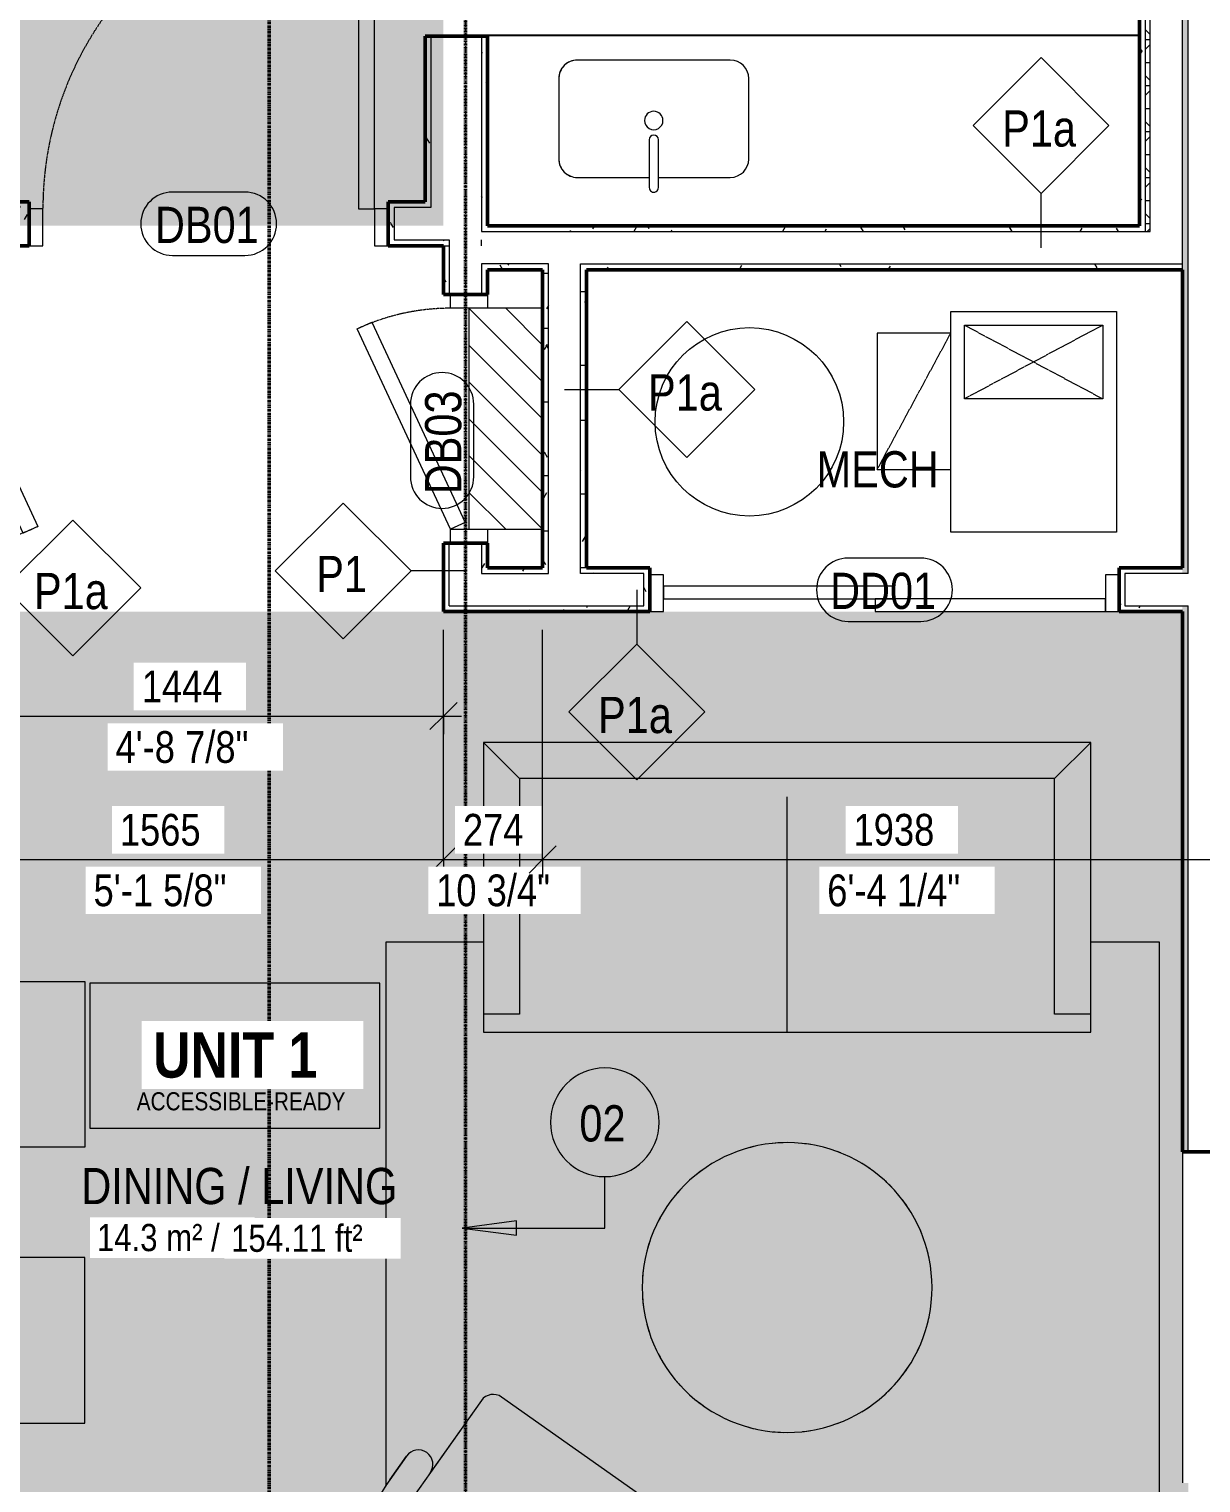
# Model space of a CAD drawing. Header units: millimetres. Extents: x 12719 to 31196, y -17777 to 12929.
# Drawn here: x 25401 to 28635, y 3315 to 7328 of the extents above; entities that cross this region are included whole.
import ezdxf

# ---------------------------------------------------------------- set-up
doc = ezdxf.new("R2010")
doc.units = ezdxf.units.MM
for name, pattern in [('CMHC_Center - Large', [18, 9, -3, 3, -3]), ('CMHC_Center - Medium', [12, 6, -2, 2, -2]), ('CMHC_Center - Small', [4.5, 2.25, -0.75, 0.75, -0.75]), ('CMHC_Dash - Medium', [4, 2, -2]), ('CMHC_Dash - Small', [2, 1, -1])]:
    doc.linetypes.add(name, pattern=pattern)
for name, color, linetype, lineweight in [('A-ANNO-DIMS', 7, 'Continuous', 9), ('A-ANNO-DIMS-50', 7, 'Continuous', 9), ('A-ANNO-NOTE', 7, 'Continuous', 18), ('A-AREA-IDEN', 7, 'Continuous', 9), ('A-DETL-GENF', 7, 'Continuous', 18), ('A-DETL-IDEN', 7, 'Continuous', 9), ('A-DOOR', 7, 'Continuous', 18), ('A-DOOR-HDLN', 7, 'CMHC_Dash - Small', 18), ('A-DOOR-IDEN', 7, 'Continuous', 18), ('A-GENM', 7, 'Continuous', 18), ('A-WALL', 7, 'Continuous', 18), ('A-WALL-IDEN', 7, 'Continuous', 9), ('A-WALL-PATT', 7, 'Continuous', 50), ('G-ANNO-TEXT', 7, 'Continuous', 9), ('I-FURN', 7, 'Continuous', 18), ('I-WALL', 7, 'Continuous', 18), ('M-EQPM', 7, 'Continuous', 18), ('M-EQPM-HDLN', 7, 'CMHC_Dash - Small', 18), ('P-SANR-FIXT', 7, 'Continuous', 18), ('Q-SPCQ', 7, 'Continuous', 18), ('S-GRID', 7, 'Continuous', 9)]:
    doc.layers.add(name, color=color, linetype=linetype, lineweight=lineweight)
doc.layers.add('A-DETL', color=7, linetype='Continuous', lineweight=18, true_color=0x00a600)
doc.layers.add('G-ANNO-SYMB', color=7, linetype='CMHC_Center - Small', lineweight=9, true_color=0xffc640)
doc.styles.add('Arial Narrow', font='ARIALN.TTF', dxfattribs={"height": 75})
doc.styles.add('Arial Narrow_1', font='ARIALN.TTF', dxfattribs={"height": 100})
doc.styles.add('Arial Narrow_3', font='ARIALN.TTF', dxfattribs={"height": 50})
doc.styles.add('Arial Narrow_6', font='ARIALN.TTF', dxfattribs={"height": 87.5})
doc.styles.add('Arial Narrow_B_1', font='ARIALNB.TTF', dxfattribs={"height": 125})
doc.dimstyles.new('CMHC_Standard_1', dxfattribs={"dimscale": 304.8, "dimtxt": 89.55021, "dimasz": 0.246063, "dimexe": 0.164042, "dimexo": 0.164042, "dimgap": 0.04101, "dimtad": 1, "dimdec": 0, "dimzin": 0, "dimdsep": 46, "dimtxsty": 'Arial Narrow_6', "dimblk1": 'OBLIQUE', "dimblk2": 'OBLIQUE', "dimsah": 1, "dimcen": 0.09, "dimdle": 0.164042, "dimazin": 0, "dimtfac": 1, "dimtdec": 4, "dimtix": 1, "dimtmove": 0, "dimatfit": 3, "dimfxl": 1, "dimtvp": 1, "dimtfill": 1, "dimtolj": 1, "dimtzin": 0, "dimarcsym": 2})
pattern_1 = [(0, (82906.15, 0), (203.2, 50.8), [16.764, -135.636, 16.764, -135.636, -812.8]), (0, (82906.15, 0), (203.2, 50.8), [-304.8, 16.764, -288.036, 16.764, -135.636, -355.6]), (0, (82906.15, 0), (203.2, 50.8), [-762, 16.764, -84.836, 16.764, -237.236]), (120, (82982.35, 25.4), (-145.59409, 150.57636), [16.764, -135.636, 16.764, -135.636, -812.8]), (120, (82982.35, 25.4), (-145.59409, 150.57636), [-304.8, 16.764, -288.036, 16.764, -135.636, -355.6]), (120, (82982.35, 25.4), (-145.59409, 150.57636), [-762, 16.764, -84.836, 16.764, -237.236]), (240, (83007.75, 127), (-57.60591, -201.37636), [16.764, -135.636, 16.764, -135.636, -812.8]), (240, (83007.75, 127), (-57.60591, -201.37636), [-304.8, 16.764, -288.036, 16.764, -135.636, -355.6]), (240, (83007.75, 127), (-57.60591, -201.37636), [-762, 16.764, -84.836, 16.764, -237.236])]

# ---------------------------------------------------------------- blocks, each defined once
blk = doc.blocks.new('Interior - Closet_ 2 Panel - 1219x2032mm-9361854-ADU-1 - MAIN FLOOR')
at = {"layer": 'A-DOOR'}
for p, q in [((-609.5, 60.5), (-647.6, 60.5)), ((25.4, 60.5), (-609.5, 60.5)), ((-609.5, 60.5), (-609.5, 25.5)), ((-609.5, -41.1), (-609.5, 60.5)), ((25.4, 25.5), (25.4, 60.5)), ((647.6, 60.5), (609.5, 60.5)), ((609.5, 60.5), (609.5, -41.1)), ((-609.5, 25.5), (25.4, 25.5)), ((609.5, 25.5), (-25.4, 25.5)), ((-25.4, 25.5), (-25.4, -9.5)), ((609.5, -9.5), (609.5, 25.5)), ((-25.4, -9.5), (609.5, -9.5)), ((-647.6, -41.1), (-609.5, -41.1)), ((609.5, -41.1), (647.6, -41.1))]:
    blk.add_line(p, q, dxfattribs=at)
blk = doc.blocks.new('Washroom_Sink - Standard-7125634-ADU-1 - MAIN FLOOR')
at = {"layer": 'Q-SPCQ'}
for p, q in [((-12.7, 0), (-211.2, 0)), ((-12.7, 0), (-211.2, 0)), ((-12.7, 28), (-12.7, -104)), ((12.7, -104), (12.7, 28)), ((211.2, 0), (12.7, 0)), ((211.2, 0), (12.7, 0)), ((-262, -50.8), (-262, -273.2)), ((-262, -50.8), (-262, -273.2)), ((262, -273.2), (262, -50.8)), ((262, -273.2), (262, -50.8)), ((-211.2, -324), (211.2, -324)), ((-211.2, -324), (211.2, -324))]:
    blk.add_line(p, q, dxfattribs=at)
for centre, radius, start, end in [((0, 28), 12.7, 360, 180), ((-211.2, -50.8), 50.8, 90, 180), ((-211.2, -50.8), 50.8, 90, 180), ((211.2, -50.8), 50.8, 0, 90), ((211.2, -50.8), 50.8, 360, 90), ((0, -104), 12.7, 180, 360), ((0, -157.2), 25.4, 360, 180), ((0, -157.2), 25.4, 180, 360), ((-211.2, -273.2), 50.8, 180, 270), ((-211.2, -273.2), 50.8, 180, 270), ((211.2, -273.2), 50.8, 270, 0), ((211.2, -273.2), 50.8, 270, 360)]:
    blk.add_arc(centre, radius, start, end, dxfattribs=at)
blk = doc.blocks.new('CMHC_Furn - Carpet_ Rectangle - Carpet - 2133x1989mm-7188559-ADU-1 - MAIN FLOOR')
at = {"layer": 'I-FURN', "color": 254, "true_color": 0xd4d4d4}
for p, q in [((-1066.8, 994.5), (-798.2, 994.5)), ((-1066.8, -508.5), (-1066.8, 994.5)), ((878.2, 994.5), (1066.8, 994.5)), ((1066.8, 994.5), (1066.8, -994.5)), ((-1066.8, -994.5), (-1066.8, -911.5)), ((-995.7, -994.5), (-1066.8, -994.5)), ((1066.8, -994.5), (-496.3, -994.5))]:
    blk.add_line(p, q, dxfattribs=at)
blk = doc.blocks.new('CMHC_Furn - Table_ Round - Coffee Table_ Round - 800mm-7099218-ADU-1 - MAIN FLOOR')
at = {"layer": 'I-FURN', "color": 254, "true_color": 0xd4d4d4}
for start, end in [(360, 180), (113.5874, 117.8454), (102.5415, 106.8485), (91.5943, 95.6849), (80.6967, 83.9728), (68.2941, 69.8272), (124.8858, 128.7692), (55.2147, 58.9485), (43.8179, 48.0345), (137.2745, 139.6536), (32.7402, 37.0567), (150.521, 153.4331), (21.7788, 25.9404), (161.4117, 165.4113), (10.8734, 14.4116), (172.3464, 176.6342), (180, 360), (183.3658, 187.6536), (345.5884, 349.1266), (194.5887, 198.5883), (334.0596, 338.2212), (206.5669, 209.479), (322.9433, 327.2598), (220.3464, 222.7255), (311.9655, 316.1821), (231.2308, 235.1142), (242.1546, 246.4126), (301.0515, 304.7853), (253.1515, 257.4585), (264.3151, 268.4057), (276.0272, 279.3033), (290.1728, 291.7059)]:
    blk.add_arc((0, 0), 400, start, end, dxfattribs=at)
blk = doc.blocks.new('CMHC_Furn - Dining Table - 4 Person - 1524x762mm-7096064-ADU-1 - MAIN FLOOR')
at = {"layer": 'I-FURN', "color": 254, "true_color": 0xd4d4d4}
for p, q in [((-609.5, 381), (-609.5, 584)), ((-609.5, 584), (-152.5, 584)), ((-152.5, 584), (-152.5, 381)), ((609.5, 584), (152.5, 584)), ((152.5, 584), (152.5, 381)), ((609.5, 381), (609.5, 584)), ((762, 381), (-762, 381)), ((-762, 381), (-762, -381)), ((762, -381), (762, 381)), ((-762, -381), (762, -381)), ((-609.5, -381), (-609.5, -584)), ((-152.5, -584), (-152.5, -381)), ((152.5, -584), (152.5, -381)), ((609.5, -381), (609.5, -584)), ((-609.5, -584), (-152.5, -584)), ((609.5, -584), (152.5, -584))]:
    blk.add_line(p, q, dxfattribs=at)
blk = doc.blocks.new('CMHC_Furn - CouchLoveSeat - 2 Seater - 1676x800mm-7813746-ADU-1 - MAIN FLOOR')
at = {"layer": 'I-FURN', "color": 254, "true_color": 0xd4d4d4}
for p, q in [((-838.2, -100), (-838.2, -900)), ((838.2, -100), (-838.2, -100)), ((-738.2, -200), (-838.2, -100)), ((838.2, -100), (-838.2, -100)), ((-838.2, -100), (-838.2, -900)), ((738.2, -200), (838.2, -100)), ((838.2, -900), (838.2, -100)), ((838.2, -900), (838.2, -100)), ((738.2, -200), (-738.2, -200)), ((-738.2, -200), (-738.2, -850)), ((738.2, -850), (738.2, -200)), ((0, -900), (0, -250)), ((-738.2, -850), (-838.2, -850)), ((838.2, -850), (738.2, -850)), ((-838.2, -900), (838.2, -900)), ((-838.2, -900), (838.2, -900))]:
    blk.add_line(p, q, dxfattribs=at)
blk = doc.blocks.new('Interior - Single Panel - 813x2032mm-9349408-ADU-1 - MAIN FLOOR')
at = {"layer": 'A-DOOR'}
for p, q in [((-444.6, 60.5), (-406.5, 60.5)), ((-406.5, 60.5), (-406.5, -41.1)), ((406.5, -41.1), (406.5, 60.5)), ((406.5, 60.5), (444.6, 60.5)), ((-349.1, -344.4), (387.7, -0.8)), ((387.7, -0.8), (406.5, -41.1)), ((-406.5, -41.1), (-444.6, -41.1)), ((406.5, -41.1), (-330.3, -384.7)), ((444.6, -41.1), (406.5, -41.1)), ((-330.3, -384.7), (-349.1, -344.4))]:
    blk.add_line(p, q, dxfattribs=at)
at = {"layer": 'A-DOOR-HDLN'}
blk.add_arc((406.5, -41.1), 813, 180, 205, dxfattribs=at)
blk = doc.blocks.new('Interior - Single Panel - 915x2032mm-9349407-ADU-1 - MAIN FLOOR')
at = {"layer": 'A-DOOR'}
for p, q in [((457.5, 956.1), (413, 956.1)), ((413, 956.1), (413, 41.1)), ((457.5, 41.1), (457.5, 956.1)), ((-457.5, 41.1), (-495.6, 41.1)), ((-457.5, -60.5), (-457.5, 41.1)), ((413, 41.1), (457.5, 41.1)), ((495.6, 41.1), (457.5, 41.1)), ((457.5, 41.1), (457.5, -60.5)), ((-495.6, -60.5), (-457.5, -60.5)), ((457.5, -60.5), (495.6, -60.5))]:
    blk.add_line(p, q, dxfattribs=at)
at = {"layer": 'A-DOOR-HDLN'}
blk.add_arc((457.5, 41.1), 915, 90, 180, dxfattribs=at)
blk = doc.blocks.new('Interior - Single Panel - 610x2032mm-9349405-ADU-1 - MAIN FLOOR')
at = {"layer": 'A-DOOR'}
for p, q in [((-343.1, 60.5), (-305, 60.5)), ((-305, 60.5), (-305, -41.1)), ((305, -41.1), (305, 60.5)), ((305, 60.5), (343.1, 60.5)), ((-266.6, -258.6), (286.2, -0.8)), ((286.2, -0.8), (305, -41.1)), ((-305, -41.1), (-343.1, -41.1)), ((305, -41.1), (-247.8, -298.9)), ((343.1, -41.1), (305, -41.1)), ((-247.8, -298.9), (-266.6, -258.6))]:
    blk.add_line(p, q, dxfattribs=at)
at = {"layer": 'A-DOOR-HDLN'}
blk.add_arc((305, -41.1), 610, 180, 205, dxfattribs=at)
blk = doc.blocks.new('CMHC_Furn - Chair - Standard-7166755-ADU-1 - MAIN FLOOR')
at = {"layer": 'I-FURN', "color": 254, "true_color": 0xd4d4d4}
for p, q in [((260, 360), (-260, 360)), ((260, 360), (-260, 360)), ((-300, 320), (-300, -4.4)), ((-300, 320), (-300, 75.6)), ((300, -4.4), (300, 320)), ((300, 75.6), (300, 320)), ((-380, -4.4), (-380, 75.6)), ((-380, 75.6), (-380, -4.4)), ((380, 75.6), (380, -4.4)), ((380, -4.4), (380, 75.6))]:
    blk.add_line(p, q, dxfattribs=at)
for centre, radius, start, end in [((-260, 320), 40, 90, 180), ((-260, 320), 40, 90, 180), ((260, 320), 40, 360, 90), ((260, 320), 40, 360, 90), ((-340, 75.6), 40, 0, 180), ((-340, 75.6), 40, 360, 180), ((340, 75.6), 40, 0, 180), ((340, 75.6), 40, 360, 180), ((0, -4.4), 380, 180, 360), ((0, -4.4), 380, 180, 360), ((0, -4.4), 300, 180, 360)]:
    blk.add_arc(centre, radius, start, end, dxfattribs=at)
blk = doc.blocks.new('Mechanical Equipment - AHU-6607771-ADU-1 - MAIN FLOOR')
at = {"layer": 'M-EQPM'}
for p, q in [((-228.6, 304.8), (228.6, 304.8)), ((-228.6, -304.8), (-228.6, 304.8)), ((228.6, 304.8), (228.6, -304.8)), ((-228.6, 244.8), (-431.8, 244.8)), ((-431.8, 244.8), (-431.8, -131.7)), ((-190.6, 266.8), (190.6, 266.8)), ((-190.6, 63.6), (-190.6, 266.8)), ((190.6, 266.8), (190.6, 63.6)), ((190.6, 63.6), (-190.6, 63.6)), ((-431.8, -131.7), (-228.6, -131.7)), ((228.6, -304.8), (-228.6, -304.8))]:
    blk.add_line(p, q, dxfattribs=at)
at = {"layer": 'M-EQPM-HDLN'}
for p, q in [((-431.8, -131.7), (-228.6, 244.8)), ((-190.6, 266.8), (190.6, 63.6)), ((190.6, 266.8), (-190.6, 63.6))]:
    blk.add_line(p, q, dxfattribs=at)
blk = doc.blocks.new('Mechanical Equipment - WH-7234599-ADU-1 - MAIN FLOOR')
at = {"layer": 'M-EQPM'}
blk.add_circle((0.1, 0), 260, dxfattribs=at)
blk = doc.blocks.new('Electrical Panel - Electrical Panel-8382342-ADU-1 - MAIN FLOOR')
at = {"layer": 'A-GENM'}
for p, q in [((0, 304.8), (-203.2, 304.8)), ((-203.2, 304.8), (-203.2, -304.8)), ((-203.2, 304.8), (0, 101.6)), ((-101.6, 304.8), (0, 203.2)), ((-203.2, 203.2), (0, 0)), ((-203.2, 101.6), (0, -101.6)), ((-203.2, 0), (0, -203.2)), ((-203.2, -101.6), (0, -304.8)), ((-203.2, -203.2), (-101.6, -304.8)), ((-203.2, -304.8), (0, -304.8))]:
    blk.add_line(p, q, dxfattribs=at)
blk = doc.blocks.new('CMHC_Tag - Door - Standard-379181-ADU-1 - MAIN FLOOR')
at = {"layer": 'A-ANNO-NOTE', "lineweight": 9}
for p, q in [((2, 1.75), (-2, 1.75)), ((-2, -1.75), (2, -1.75))]:
    blk.add_line(p, q, dxfattribs=at)
for centre, start, end in [((-2, 0), 90, 270), ((2, 0), 270, 90)]:
    blk.add_arc(centre, 1.75, start, end, dxfattribs=at)
blk = doc.blocks.new('CMHC_Tag - Wall - Standard-410246-ADU-1 - MAIN FLOOR')
at = {"layer": 'A-ANNO-NOTE', "lineweight": 9}
for p, q in [((0, 3.75), (-3.75, 0)), ((3.75, 0), (0, 3.75)), ((0, -3.75), (3.75, 0)), ((-3.75, 0), (0, -3.75))]:
    blk.add_line(p, q, dxfattribs=at)
blk = doc.blocks.new('DIMBLOCK55-ADU-1 - MAIN FLOOR')
at = {"layer": 'A-ANNO-DIMS-50', "transparency": 16777216}
for p, q in [((24980.4, 5036.3), (24980.4, 5670.3)), ((26544.9, 5036.3), (26544.9, 5670.3)), ((24980.4, 5036.3), (26544.9, 5036.3)), ((24980.4, 5036.3), (24980.4, 4986.3)), ((26544.9, 5036.3), (26544.9, 4986.3))]:
    blk.add_line(p, q, dxfattribs=at)
at = {"layer": 'A-ANNO-DIMS-50', "lineweight": 18, "transparency": 16777216}
for p, q in [((24980.4, 5036.3), (25017.9, 5073.8)), ((26544.9, 5036.3), (26582.4, 5073.8)), ((24980.4, 5036.3), (24942.9, 4998.8)), ((26544.9, 5036.3), (26507.4, 4998.8))]:
    blk.add_line(p, q, dxfattribs=at)
at = {"layer": 'A-ANNO-DIMS-50', "color": 0, "transparency": 16777216, "char_height": 87.5, "attachment_point": 1, "line_spacing_factor": 0.974696, "style": 'Arial Narrow_6', "bg_fill": 3, "box_fill_scale": 1.25, "bg_fill_color": 256, "bg_fill_true_color": 13158600, "bg_fill_transparency": 0}
for s, insert, width in [('1565', (25651.8, 5161.9), 266.092), ('5\'-1 5/8"', (25579.3, 4994.7), 440.075)]:
    blk.add_mtext(s, dxfattribs=dict(at, insert=insert, width=width))
blk = doc.blocks.new('_Oblique')
at = {"color": 0, "linetype": 'ByBlock', "lineweight": -2}
blk.add_line((-0.5, -0.5), (0.5, 0.5), dxfattribs=at)
blk = doc.blocks.new('DIMBLOCK56-ADU-1 - MAIN FLOOR')
at = {"layer": 'A-ANNO-DIMS-50', "transparency": 16777216}
for p, q in [((26544.9, 5036.3), (26544.9, 5670.3)), ((26818.4, 5036.3), (26818.4, 5670.3)), ((26544.9, 5036.3), (26818.4, 5036.3)), ((26544.9, 5036.3), (26544.9, 4986.3)), ((26818.4, 5036.3), (26818.4, 4986.3))]:
    blk.add_line(p, q, dxfattribs=at)
at = {"layer": 'A-ANNO-DIMS-50', "lineweight": 18, "transparency": 16777216}
for p, q in [((26544.9, 5036.3), (26582.4, 5073.8)), ((26818.4, 5036.3), (26855.9, 5073.8)), ((26544.9, 5036.3), (26507.4, 4998.8)), ((26818.4, 5036.3), (26780.9, 4998.8))]:
    blk.add_line(p, q, dxfattribs=at)
at = {"layer": 'A-ANNO-DIMS-50', "color": 0, "transparency": 16777216, "char_height": 87.5, "attachment_point": 1, "line_spacing_factor": 0.974696, "style": 'Arial Narrow_6', "bg_fill": 3, "box_fill_scale": 1.25, "bg_fill_color": 256, "bg_fill_true_color": 13158600, "bg_fill_transparency": 0}
for s, insert, width in [('274', (26598.5, 5161.9), 199.569), ('10 3/4"', (26524.6, 4994.7), 376.964)]:
    blk.add_mtext(s, dxfattribs=dict(at, insert=insert, width=width))
blk = doc.blocks.new('DIMBLOCK57-ADU-1 - MAIN FLOOR')
at = {"layer": 'A-ANNO-DIMS-50', "transparency": 16777216}
for p, q in [((26818.4, 5036.3), (26818.4, 5670.3)), ((26818.4, 5036.3), (28805.9, 5036.3)), ((26818.4, 5036.3), (26818.4, 4986.3)), ((28755.9, 5036.3), (28755.9, 5039.3)), ((28755.9, 5036.3), (28755.9, 4986.3))]:
    blk.add_line(p, q, dxfattribs=at)
at = {"layer": 'A-ANNO-DIMS-50', "lineweight": 18, "transparency": 16777216}
for p, q in [((26818.4, 5036.3), (26855.9, 5073.8)), ((28755.9, 5036.3), (28793.4, 5073.8)), ((26818.4, 5036.3), (26780.9, 4998.8)), ((28755.9, 5036.3), (28718.4, 4998.8))]:
    blk.add_line(p, q, dxfattribs=at)
at = {"layer": 'A-ANNO-DIMS-50', "color": 0, "transparency": 16777216, "char_height": 87.5, "attachment_point": 1, "line_spacing_factor": 0.974696, "style": 'Arial Narrow_6', "bg_fill": 3, "box_fill_scale": 1.25, "bg_fill_color": 256, "bg_fill_true_color": 13158600, "bg_fill_transparency": 0}
for s, insert, width in [('1938', (27676.3, 5161.9), 266.092), ('6\'-4 1/4"', (27603.8, 4994.7), 440.075)]:
    blk.add_mtext(s, dxfattribs=dict(at, insert=insert, width=width))
blk = doc.blocks.new('CMHC_Tag - Room - Name Only-3613886-ADU-1 - MAIN FLOOR')
at = {"layer": 'A-ANNO-NOTE', "lineweight": 9}
for p, q in [((-8, 4), (-8, -4)), ((8, 4), (-8, 4)), ((8, -4), (8, 4)), ((-8, -4), (8, -4))]:
    blk.add_line(p, q, dxfattribs=at)
at = {"layer": 'A-AREA-IDEN'}
for p, q in [((-8, 4), (-8, -4)), ((8, 4), (-8, 4)), ((8, -4), (8, 4)), ((-8, -4), (8, -4))]:
    blk.add_line(p, q, dxfattribs=at)
blk = doc.blocks.new('DIMBLOCK67-ADU-1 - MAIN FLOOR')
at = {"layer": 'A-ANNO-DIMS-50', "transparency": 16777216}
for p, q in [((25101.4, 5432), (25101.4, 5670.3)), ((26544.9, 5432), (26544.9, 5670.3)), ((25051.4, 5432), (26594.9, 5432)), ((25101.4, 5432), (25101.4, 5382)), ((26544.9, 5432), (26544.9, 5382))]:
    blk.add_line(p, q, dxfattribs=at)
at = {"layer": 'A-ANNO-DIMS-50', "lineweight": 18, "transparency": 16777216}
for p, q in [((25101.4, 5432), (25138.9, 5469.5)), ((26544.9, 5432), (26582.4, 5469.5)), ((25101.4, 5432), (25063.9, 5394.5)), ((26544.9, 5432), (26507.4, 5394.5))]:
    blk.add_line(p, q, dxfattribs=at)
at = {"layer": 'A-ANNO-DIMS-50', "color": 0, "transparency": 16777216, "char_height": 87.5, "attachment_point": 1, "line_spacing_factor": 0.974696, "style": 'Arial Narrow_6', "bg_fill": 3, "box_fill_scale": 1.25, "bg_fill_color": 256, "bg_fill_true_color": 13158600, "bg_fill_transparency": 0}
for s, insert, width in [('1444', (25712.3, 5557.6), 266.092), ('4\'-8 7/8"', (25639.8, 5390.4), 440.075)]:
    blk.add_mtext(s, dxfattribs=dict(at, insert=insert, width=width))
blk = doc.blocks.new('CMHC_Note - Keynote_ Floor Plan - 02-9287149-ADU-1 - MAIN FLOOR')
at = {"layer": 'A-ANNO-NOTE', "lineweight": 9}
for start, end in [(360, 180), (180, 360)]:
    blk.add_arc((0, 0), 3, start, end, dxfattribs=at)

msp = doc.modelspace()

# ---------------------------------------------------------------- hatches: boundary and pattern name
at = {"layer": 'A-ANNO-NOTE', "lineweight": 9}
msp.add_hatch(color=256, dxfattribs=at).paths.add_polyline_path([(26596.7, 4018.5), (26746.7, 3998.7), (26746.7, 4038.2)])
at = {"layer": 'A-DETL-GENF', "true_color": 0xffffff}
msp.add_hatch(color=7, dxfattribs=at).paths.add_polyline_path([(22655.9, 5841.3), (23945, 5841.3), (23945, 6785.3), (26544.9, 6785.8), (26544.9, 9784.9), (22655.9, 9784.9), (22655.9, 6468)])
at = {"layer": 'A-WALL-PATT', "lineweight": 18, "true_color": 0x808080}
h = msp.add_hatch(dxfattribs=at)
h.set_pattern_fill('FP_3', color=8, style=0, pattern_type=2)
h.set_pattern_definition([(0, (82906.15, 0), (0, 63.475), []), (315, (82906.15, 0), (63.474147, 0), [89.767, -89.767]), (45, (82906.15, 0), (63.474147, 0), [89.767, -89.767])])
h.paths.add_polyline_path([(28494.9, 6769.3), (28494.9, 9800.9), (28481.9, 9800.9), (28481.9, 6769.3)])
h = msp.add_hatch(dxfattribs=at)
h.set_pattern_fill('FP_1', color=8, style=0, pattern_type=2)
h.set_pattern_definition(pattern_1)
h.paths.add_polyline_path([(28583.9, 2443.5), (28599.9, 2443.5), (28599.9, 3315.1), (28583.9, 3315.1), (28583.9, 2459.5)])
h.paths.add_polyline_path([(28583.9, 4229.5), (28599.9, 4229.5), (28599.9, 5736.3), (28583.9, 5736.3), (28583.9, 5103.6)])
h.paths.add_polyline_path([(28599.9, 5825.3), (28599.9, 9800.9), (28583.9, 9800.9), (28583.9, 5825.3)])
h = msp.add_hatch(dxfattribs=at)
h.set_pattern_fill('FP_1', color=8, style=0, pattern_type=2)
h.set_pattern_definition(pattern_1)
h.paths.add_polyline_path([(26494.2, 6851.5), (26510.2, 6851.5), (26510.2, 7308.8), (26494.2, 7308.8), (26494.2, 7150.2)])
h.paths.add_polyline_path([(26494.2, 8223.8), (26510.2, 8223.8), (26510.2, 9784.9), (26494.2, 9784.9), (26494.2, 9138.8)])
h = msp.add_hatch(dxfattribs=at)
h.set_pattern_fill('FP_1', color=8, style=0, pattern_type=2)
h.set_pattern_definition(pattern_1)
h.paths.add_polyline_path([(26665.9, 6769.3), (26665.9, 7308.8), (26649.9, 7308.8), (26649.9, 6769.3)])
h.paths.add_polyline_path([(26649.9, 8223.8), (26665.9, 8223.8), (26665.9, 9050.9), (26649.9, 9050.9)])
h.paths.add_polyline_path([(26649.9, 9152.9), (26665.9, 9152.9), (26665.9, 9784.9), (26649.9, 9784.9), (26649.9, 9196.8)])
h = msp.add_hatch(dxfattribs=at)
h.set_pattern_fill('FP_1', color=8, style=0, pattern_type=2)
h.set_pattern_definition(pattern_1)
h.paths.add_polyline_path([(28481.9, 6769.3), (28481.9, 9784.9), (28465.9, 9784.9), (28465.9, 6769.3)])
h = msp.add_hatch(dxfattribs=at)
h.set_pattern_fill('FP_1', color=8, style=0, pattern_type=2)
h.set_pattern_definition(pattern_1)
h.paths.add_polyline_path([(26408.6, 6791), (26408.6, 6835.5), (26510.2, 6835.5), (26510.2, 6851.5), (26392.6, 6851.5), (26392.6, 6791)])
h.paths.add_polyline_path([(25385.4, 6791), (25401.4, 6791), (25401.4, 6851.5), (24066, 6851.5), (24066, 6835.5), (25385.4, 6835.5), (25385.4, 6832.1)])
h = msp.add_hatch(dxfattribs=at)
h.set_pattern_fill('FP_1', color=8, style=0, pattern_type=2)
h.set_pattern_definition(pattern_1)
h.paths.add_polyline_path([(26510.2, 6730.5), (26560.9, 6730.5), (26560.9, 6746.5), (26408.6, 6746.5), (26408.6, 6791), (26392.6, 6791), (26392.6, 6730.5), (26408.6, 6730.5)])
h.paths.add_polyline_path([(25401.4, 6730.5), (25401.4, 6791), (25385.4, 6791), (25385.4, 6746.5), (25085.4, 6746.5), (25085.4, 6730.5), (25385.4, 6730.5)])
h.paths.add_polyline_path([(24957.1, 6730.5), (24996.4, 6730.5), (24996.4, 6746.5), (24066, 6746.5), (24066, 6730.5), (24953, 6730.5)])
h = msp.add_hatch(dxfattribs=at)
h.set_pattern_fill('FP_1', color=8, style=0, pattern_type=2)
h.set_pattern_definition(pattern_1)
h.paths.add_polyline_path([(26665.9, 6769.3), (28465.9, 6769.3), (28465.9, 6785.3), (26665.9, 6785.3)])
h = msp.add_hatch(dxfattribs=at)
h.set_pattern_fill('FP_1', color=8, style=0, pattern_type=2)
h.set_pattern_definition(pattern_1)
h.paths.add_polyline_path([(26544.9, 5736.3), (26560.9, 5736.3), (26560.9, 5909.7), (26544.9, 5909.7), (26544.9, 5737.3)])
h.paths.add_polyline_path([(26544.9, 6595.9), (26560.9, 6595.9), (26560.9, 6730.5), (26544.9, 6730.5), (26544.9, 6680.3)])
h = msp.add_hatch(dxfattribs=at)
h.set_pattern_fill('FP_1', color=8, style=0, pattern_type=2)
h.set_pattern_definition(pattern_1)
h.paths.add_polyline_path([(26654.9, 5841.3), (26665.9, 5841.3), (26665.9, 5909.7), (26649.9, 5909.7), (26649.9, 5841.3)])
h.paths.add_polyline_path([(26649.9, 6595.9), (26665.9, 6595.9), (26665.9, 6680.3), (26649.9, 6680.3), (26649.9, 6664.3)])
h = msp.add_hatch(dxfattribs=at)
h.set_pattern_fill('FP_1', color=8, style=0, pattern_type=2)
h.set_pattern_definition(pattern_1)
h.paths.add_polyline_path([(28494.9, 6664.3), (28583.9, 6664.3), (28583.6, 6680.3), (26923.4, 6680.3), (26923.4, 6664.3), (28465.9, 6664.3)])
h.paths.add_polyline_path([(26818.4, 6664.3), (26834.4, 6664.3), (26834.4, 6680.3), (26665.9, 6680.3), (26665.9, 6664.3), (26678.9, 6664.3)])
h = msp.add_hatch(dxfattribs=at)
h.set_pattern_fill('FP_1', color=8, style=0, pattern_type=2)
h.set_pattern_definition(pattern_1)
h.paths.add_polyline_path([(26834.4, 5825.3), (26834.4, 6664.3), (26818.4, 6664.3), (26818.4, 5825.3)])
h = msp.add_hatch(dxfattribs=at)
h.set_pattern_fill('FP_1', color=8, style=0, pattern_type=2)
h.set_pattern_definition(pattern_1)
h.paths.add_polyline_path([(26923.4, 5841.3), (26939.4, 5841.3), (26939.4, 6664.3), (26923.4, 6664.3), (26923.4, 6468)])
h = msp.add_hatch(dxfattribs=at)
h.set_pattern_fill('FP_1', color=8, style=0, pattern_type=2)
h.set_pattern_definition(pattern_1)
h.paths.add_polyline_path([(26678.9, 5825.3), (26818.4, 5825.3), (26818.4, 5841.3), (26649.9, 5841.3), (26649.9, 5825.3), (26665.9, 5825.3)])
h = msp.add_hatch(dxfattribs=at)
h.set_pattern_fill('FP_1', color=8, style=0, pattern_type=2)
h.set_pattern_definition(pattern_1)
h.paths.add_polyline_path([(28409.3, 5780.8), (28425.3, 5780.8), (28425.3, 5825.3), (28583.9, 5825.3), (28583.9, 5841.3), (28409.3, 5841.3), (28409.3, 5785.3)])
h.paths.add_polyline_path([(27114.1, 5780.8), (27114.1, 5841.3), (26923.4, 5841.3), (26923.4, 5825.3), (27098.1, 5825.3), (27098.1, 5780.8)])
h = msp.add_hatch(dxfattribs=at)
h.set_pattern_fill('FP_1', color=8, style=0, pattern_type=2)
h.set_pattern_definition(pattern_1)
h.paths.add_polyline_path([(28583.9, 5720.3), (28583.9, 5736.3), (28425.3, 5736.3), (28425.3, 5780.8), (28409.3, 5780.8), (28409.3, 5720.3), (28425.3, 5720.3)])
h.paths.add_polyline_path([(26923.4, 5720.3), (27114.1, 5720.3), (27114.1, 5780.8), (27098.1, 5780.8), (27098.1, 5736.3), (26818.4, 5736.3), (26818.4, 5720.3), (26834.4, 5720.3)])
h = msp.add_hatch(dxfattribs=at)
h.set_pattern_fill('FP_1', color=8, style=0, pattern_type=2)
h.set_pattern_definition(pattern_1)
h.paths.add_polyline_path([(26818.4, 5720.3), (26818.4, 5736.3), (26544.9, 5736.3), (26544.9, 5720.3), (26678.9, 5720.3)])

# ---------------------------------------------------------------- linework, layer by layer
at = {"layer": 'A-ANNO-NOTE', "lineweight": 9}
for p, q in [((26990.1, 4018.5), (26990.1, 4160.6)), ((26746.7, 4038.2), (26596.7, 4018.5)), ((26596.7, 4018.5), (26746.7, 3998.7)), ((26596.7, 4018.5), (26990.1, 4018.5)), ((26746.7, 3998.7), (26746.7, 4038.2))]:
    msp.add_line(p, q, dxfattribs=at)
at = {"layer": 'A-DETL', "color": 8, "lineweight": 25, "true_color": 0x808080}
msp.add_line((26665.9, 7311.3), (28465.9, 7311.3), dxfattribs=at)
at = {"layer": 'A-DETL', "color": 7}
msp.add_line((28583.9, 4229.5), (28583.9, 3315.1), dxfattribs=at)
at = {"layer": 'A-WALL'}
for p, q in [((28481.9, 6769.3), (28481.9, 9800.9)), ((28494.9, 6769.3), (28494.9, 9800.9)), ((28583.9, 6664.3), (28583.9, 9800.9)), ((28599.9, 5825.3), (28599.9, 9800.9)), ((26510.2, 7308.8), (26510.2, 6835.5)), ((26649.9, 7308.8), (26649.9, 6769.3)), ((26408.6, 6835.5), (26408.6, 6746.5)), ((26510.2, 6835.5), (26408.6, 6835.5)), ((26408.6, 6746.5), (26560.9, 6746.5)), ((26560.9, 6746.5), (26560.9, 6595.9)), ((26649.9, 6769.3), (28494.9, 6769.3)), ((26544.9, 6730.5), (26560.9, 6730.5)), ((26649.9, 6680.3), (26649.9, 6595.9)), ((26834.4, 6680.3), (26649.9, 6680.3)), ((26834.4, 5825.3), (26834.4, 6680.3)), ((26923.4, 6680.3), (28583.9, 6680.3)), ((26923.4, 5825.3), (26923.4, 6680.3)), ((26560.9, 5736.3), (26560.9, 5909.7)), ((26649.9, 5909.7), (26649.9, 5825.3)), ((26649.9, 5825.3), (26834.4, 5825.3)), ((27098.1, 5825.3), (26923.4, 5825.3)), ((27098.1, 5736.3), (27098.1, 5825.3)), ((28425.3, 5825.3), (28425.3, 5736.3)), ((28599.9, 5825.3), (28425.3, 5825.3)), ((26560.9, 5736.3), (27098.1, 5736.3)), ((28425.3, 5736.3), (28599.9, 5736.3)), ((28599.9, 4229.5), (28599.9, 5736.3))]:
    msp.add_line(p, q, dxfattribs=at)
at = {"layer": 'A-WALL', "lineweight": 50}
for p, q in [((28583.9, 6664.3), (28583.9, 5841.3)), ((28583.9, 5720.3), (28583.9, 4229.5)), ((28583.9, 4229.5), (28869.9, 4229.5))]:
    msp.add_line(p, q, dxfattribs=at)
at = {"layer": 'A-WALL-IDEN'}
for p, q in [((28193.8, 6724.8), (28193.8, 6874.8)), ((26878.9, 6333.7), (27028.9, 6333.7)), ((26605.4, 5832.5), (26455.4, 5832.5)), ((27078.6, 5780.8), (27078.6, 5630.8))]:
    msp.add_line(p, q, dxfattribs=at)
at = {"layer": 'I-WALL', "lineweight": 50}
for p, q in [((28465.9, 9784.9), (28465.9, 6785.3)), ((26665.9, 7308.8), (26494.2, 7308.8)), ((26494.2, 7308.8), (26494.2, 6851.5)), ((26665.9, 6785.3), (26665.9, 7308.8)), ((25401.4, 6851.5), (23872.1, 6851.5)), ((25401.4, 6730.5), (25401.4, 6851.5)), ((26494.2, 6851.5), (26392.6, 6851.5)), ((26392.6, 6851.5), (26392.6, 6730.5)), ((28465.9, 6785.3), (26665.9, 6785.3)), ((24066, 6730.5), (25401.4, 6730.5)), ((26392.6, 6730.5), (26544.9, 6730.5)), ((26544.9, 6730.5), (26544.9, 6595.9)), ((26665.9, 6664.3), (26818.4, 6664.3)), ((26665.9, 6595.9), (26665.9, 6664.3)), ((26818.4, 6664.3), (26818.4, 5841.3)), ((26939.4, 6664.3), (28583.9, 6664.3)), ((26939.4, 5841.3), (26939.4, 6664.3)), ((26544.9, 6595.9), (26665.9, 6595.9)), ((26544.9, 5909.7), (26544.9, 5720.3)), ((26665.9, 5909.7), (26544.9, 5909.7)), ((26665.9, 5841.3), (26665.9, 5909.7)), ((26818.4, 5841.3), (26665.9, 5841.3)), ((27114.1, 5841.3), (26939.4, 5841.3)), ((27114.1, 5720.3), (27114.1, 5841.3)), ((28583.9, 5841.3), (28409.3, 5841.3)), ((28409.3, 5841.3), (28409.3, 5720.3)), ((26544.9, 5720.3), (27114.1, 5720.3)), ((28409.3, 5720.3), (28583.9, 5720.3))]:
    msp.add_line(p, q, dxfattribs=at)
at = {"layer": 'I-WALL'}
msp.add_line((26649.9, 6730.5), (26649.9, 6746.5), dxfattribs=at)

# ---------------------------------------------------------------- block references
at = {"layer": 'A-DOOR'}
msp.add_blockref('Interior - Single Panel - 915x2032mm-9349407-ADU-1 - MAIN FLOOR', (25897, 6791), dxfattribs=at)
for name, p, rotation in [('Interior - Single Panel - 813x2032mm-9349408-ADU-1 - MAIN FLOOR', (25040.9, 6285.9), 90), ('Interior - Single Panel - 610x2032mm-9349405-ADU-1 - MAIN FLOOR', (26605.4, 6252.8), 270), ('Interior - Closet_ 2 Panel - 1219x2032mm-9361854-ADU-1 - MAIN FLOOR', (27761.7, 5780.8), 180)]:
    msp.add_blockref(name, p, dxfattribs=dict(at, rotation=rotation))
at = {"layer": 'A-DOOR-IDEN', "xscale": 49.99999999999998, "yscale": 49.99999999999998, "zscale": 49.99999999999998}
for p in [(25897, 6791), (27761.7, 5780.8)]:
    msp.add_blockref('CMHC_Tag - Door - Standard-379181-ADU-1 - MAIN FLOOR', p, dxfattribs=at)
at = {"layer": 'A-DOOR-IDEN', "xscale": 49.99999999999998, "yscale": 49.99999999999998, "zscale": 49.99999999999998, "rotation": 89.99999999999991}
msp.add_blockref('CMHC_Tag - Door - Standard-379181-ADU-1 - MAIN FLOOR', (26541, 6192.8), dxfattribs=at)
at = {"layer": 'A-GENM'}
msp.add_blockref('Electrical Panel - Electrical Panel-8382342-ADU-1 - MAIN FLOOR', (26818.4, 6252.8), dxfattribs=at)
at = {"layer": 'A-WALL-IDEN', "xscale": 49.99999999999998, "yscale": 49.99999999999998, "zscale": 49.99999999999998}
for p in [(28193.8, 7062.3), (27216.4, 6333.7), (27078.6, 5443.3)]:
    msp.add_blockref('CMHC_Tag - Wall - Standard-410246-ADU-1 - MAIN FLOOR', p, dxfattribs=at)
at = {"layer": 'I-FURN', "color": 254, "true_color": 0xd4d4d4}
msp.add_blockref('CMHC_Furn - CouchLoveSeat - 2 Seater - 1676x800mm-7813746-ADU-1 - MAIN FLOOR', (27493.1, 5459.3), dxfattribs=at)
at = {"layer": 'I-FURN', "color": 254, "true_color": 0xd4d4d4, "rotation": 324.7365250272692}
msp.add_blockref('CMHC_Furn - Chair - Standard-7166755-ADU-1 - MAIN FLOOR', (26709.6, 3108.1), dxfattribs=at)
at = {"layer": 'P-SANR-FIXT', "rotation": 180}
msp.add_blockref('Washroom_Sink - Standard-7125634-ADU-1 - MAIN FLOOR', (27125.2, 6918.9), dxfattribs=at)

# ---------------------------------------------------------------- texts
at = {"layer": 'A-ANNO-NOTE', "lineweight": 9, "insert": (26919.9, 4357.7), "char_height": 100, "width": 160.337, "attachment_point": 1, "style": 'Arial Narrow_1', "bg_fill": 3, "box_fill_scale": 1.25, "bg_fill_color": 256, "bg_fill_true_color": 13158600, "bg_fill_transparency": 0}
msp.add_mtext('02', dxfattribs=at)
at = {"layer": 'A-DOOR-IDEN', "lineweight": 9, "char_height": 100, "attachment_point": 1, "style": 'Arial Narrow_1'}
for s, insert, width in [('DB01', (25748.6, 6837.9), 356.751), ('DD01', (27611.7, 5827.7), 360.759)]:
    msp.add_mtext(s, dxfattribs=dict(at, insert=insert, width=width))
at = {"layer": 'A-DOOR-IDEN', "lineweight": 9, "insert": (26494.1, 6044.4), "char_height": 100, "width": 356.751, "attachment_point": 1, "rotation": 90, "style": 'Arial Narrow_1'}
msp.add_mtext('DB03', dxfattribs=at)
at = {"layer": 'A-WALL-IDEN', "char_height": 100, "attachment_point": 1, "style": 'Arial Narrow_1'}
for s, insert, width in [('P1a', (28086.6, 7104.1), 256.54), ('P1a', (27109.3, 6375.4), 256.54), ('P1', (26193.8, 5874.2), 176.371), ('P1a', (26971.4, 5485.1), 256.54)]:
    msp.add_mtext(s, dxfattribs=dict(at, insert=insert, width=width))
at = {"layer": 'G-ANNO-TEXT', "attachment_point": 1, "bg_fill": 3, "box_fill_scale": 1.25, "bg_fill_color": 256, "bg_fill_true_color": 13158600, "bg_fill_transparency": 0}
for s, insert, char_height, width, style in [('MECH', (27574.3, 6163.2), 100, 412.869, 'Arial Narrow_1'), ('ACCESSIBLE-READY', (25698.5, 4393.7), 50, 673.418, 'Arial Narrow_3'), ('DINING / LIVING', (25545.5, 4184.7), 100, 1074.261, 'Arial Narrow_1')]:
    msp.add_mtext(s, dxfattribs=dict(at, insert=insert, char_height=char_height, width=width, style=style))

# ---------------------------------------------------------------- next in the draw order: hatches: boundary and pattern name
at = {"layer": 'A-DETL-GENF', "true_color": 0xffffff}
msp.add_hatch(color=7, dxfattribs=at).paths.add_polyline_path([(25377.9, 2159.6), (26519.4, 2159.6), (26519.4, 2459.5), (28583.9, 2459.5), (28583.9, 5720.3), (24298.3, 5720.3), (24298.3, 2459.5), (25377.9, 2459.5), (25377.9, 2214.2)])

# ---------------------------------------------------------------- next in the draw order: linework, layer by layer
at = {"layer": 'A-DETL', "color": 7, "linetype": 'CMHC_Dash - Medium', "lineweight": 50}
msp.add_line((26605.4, 10070.9), (26605.4, 589.9), dxfattribs=at)
at = {"layer": 'G-ANNO-SYMB', "color": 8, "linetype": 'CMHC_Center - Medium', "lineweight": 50, "true_color": 0x808080}
msp.add_line((26063.7, 12256.5), (26063.7, -1048.3), dxfattribs=at)
at = {"layer": 'S-GRID', "color": 8, "linetype": 'CMHC_Center - Large', "true_color": 0x808080}
msp.add_line((26605.4, 11830.1), (26605.4, -1623.1), dxfattribs=at)

# ---------------------------------------------------------------- next in the draw order: block references
at = {"layer": 'A-ANNO-NOTE', "lineweight": 9, "xscale": 50, "yscale": 50, "zscale": 50}
msp.add_blockref('CMHC_Note - Keynote_ Floor Plan - 02-9287149-ADU-1 - MAIN FLOOR', (26990.1, 4310.6), dxfattribs=at)
at = {"layer": 'A-AREA-IDEN', "xscale": 49.99999999999998, "yscale": 49.99999999999998, "zscale": 49.99999999999998}
msp.add_blockref('CMHC_Tag - Room - Name Only-3613886-ADU-1 - MAIN FLOOR', (25969.3, 4494.7), dxfattribs=at)
at = {"layer": 'I-FURN', "color": 254, "true_color": 0xd4d4d4, "rotation": 89.9999999999999}
msp.add_blockref('CMHC_Furn - Dining Table - 4 Person - 1524x762mm-7096064-ADU-1 - MAIN FLOOR', (24971.7, 4089.9), dxfattribs=at)
at = {"layer": 'I-FURN', "color": 254, "true_color": 0xd4d4d4}
for name, p in [('CMHC_Furn - Carpet_ Rectangle - Carpet - 2133x1989mm-7188559-ADU-1 - MAIN FLOOR', (27453.1, 3814.3)), ('CMHC_Furn - Table_ Round - Coffee Table_ Round - 800mm-7099218-ADU-1 - MAIN FLOOR', (27493.1, 3854.5))]:
    msp.add_blockref(name, p, dxfattribs=at)
at = {"layer": 'M-EQPM'}
for name, p in [('Mechanical Equipment - AHU-6607771-ADU-1 - MAIN FLOOR', (28173.3, 6244.3)), ('Mechanical Equipment - WH-7234599-ADU-1 - MAIN FLOOR', (27388.9, 6244.3))]:
    msp.add_blockref(name, p, dxfattribs=at)

# ---------------------------------------------------------------- next in the draw order: texts
at = {"layer": 'A-AREA-IDEN', "insert": (25743.6, 4559), "char_height": 125, "width": 549.156, "attachment_point": 1, "style": 'Arial Narrow_B_1', "bg_fill": 3, "box_fill_scale": 1.25, "bg_fill_color": 256, "bg_fill_true_color": 13158600, "bg_fill_transparency": 0}
msp.add_mtext('UNIT 1', dxfattribs=at)
at = {"layer": 'A-DETL-IDEN', "insert": (25588.6, 4030), "char_height": 75, "width": 416.877, "attachment_point": 1, "style": 'Arial Narrow', "bg_fill": 3, "box_fill_scale": 1.25, "bg_fill_color": 256, "bg_fill_true_color": 13158600, "bg_fill_transparency": 0}
msp.add_mtext('14.3 m² /', dxfattribs=at)

# ---------------------------------------------------------------- next in the draw order: dimensions: what is measured, and where the dimension line sits
at = {"layer": 'A-ANNO-DIMS'}
dim = msp.add_linear_dim(base=(26544.9223703, 5036.2839177), p1=(24980.4223703, 5720.3427091), p2=(26544.9223703, 5720.3427091), dimstyle='CMHC_Standard_1', override={"dimpost": '<>\\X', "dimfxl": 1564.5}, dxfattribs=at)
dim.commit()
dim.dimension.update_dxf_attribs({"geometry": 'DIMBLOCK55-ADU-1 - MAIN FLOOR', "text_midpoint": (25762.6723703, 5036.2839177)})

# ---------------------------------------------------------------- next in the draw order: texts
at = {"layer": 'A-DETL-IDEN', "insert": (25959, 4028.1), "char_height": 75, "width": 448.945, "attachment_point": 1, "style": 'Arial Narrow', "bg_fill": 3, "box_fill_scale": 1.25, "bg_fill_color": 256, "bg_fill_true_color": 13158600, "bg_fill_transparency": 0}
msp.add_mtext('154.11 ft²', dxfattribs=at)

# ---------------------------------------------------------------- next in the draw order: dimensions: what is measured, and where the dimension line sits
at = {"layer": 'A-ANNO-DIMS'}
dim = msp.add_linear_dim(base=(26818.4223703, 5036.2839177), p1=(26544.9223703, 5720.3427091), p2=(26818.4223703, 5720.3427091), dimstyle='CMHC_Standard_1', override={"dimpost": '<>\\X', "dimfxl": 273.5}, dxfattribs=at)
dim.commit()
dim.dimension.update_dxf_attribs({"geometry": 'DIMBLOCK56-ADU-1 - MAIN FLOOR', "text_midpoint": (26681.6723703, 5036.2839177)})

# ---------------------------------------------------------------- next in the draw order: dimensions: what is measured, and where the dimension line sits
for base, p1, p2, override, picture, middle in [((26544.9223703, 5431.9754224), (25101.4223703, 5720.3427091), (26544.9223703, 5720.3427091), {"dimpost": '<>\\X', "dimfxl": 1443.5}, 'DIMBLOCK67-ADU-1 - MAIN FLOOR', (25823.1723703, 5431.9754224)), ((28755.9223703, 5036.2839177), (26818.4223703, 5720.3427091), (28755.9223703, 5089.3169263), {"dimpost": '<>\\X', "dimfxl": 2037.670186}, 'DIMBLOCK57-ADU-1 - MAIN FLOOR', (27787.1723703, 5036.2839177))]:
    dim = msp.add_linear_dim(base=base, p1=p1, p2=p2, dimstyle='CMHC_Standard_1', override=override, dxfattribs=at)
    dim.commit()
    dim.dimension.update_dxf_attribs({"geometry": picture, "text_midpoint": middle})

# ---------------------------------------------------------------- next in the draw order: block references
at = {"layer": 'A-WALL-IDEN', "xscale": 49.99999999999998, "yscale": 49.99999999999998, "zscale": 49.99999999999998}
for p in [(26267.9, 5832.5), (25522, 5785.6)]:
    msp.add_blockref('CMHC_Tag - Wall - Standard-410246-ADU-1 - MAIN FLOOR', p, dxfattribs=at)

# ---------------------------------------------------------------- next in the draw order: texts
at = {"layer": 'A-WALL-IDEN', "insert": (25414.9, 5827.3), "char_height": 100, "width": 256.54, "attachment_point": 1, "style": 'Arial Narrow_1'}
msp.add_mtext('P1a', dxfattribs=at)

doc.saveas('drawing.dxf')
